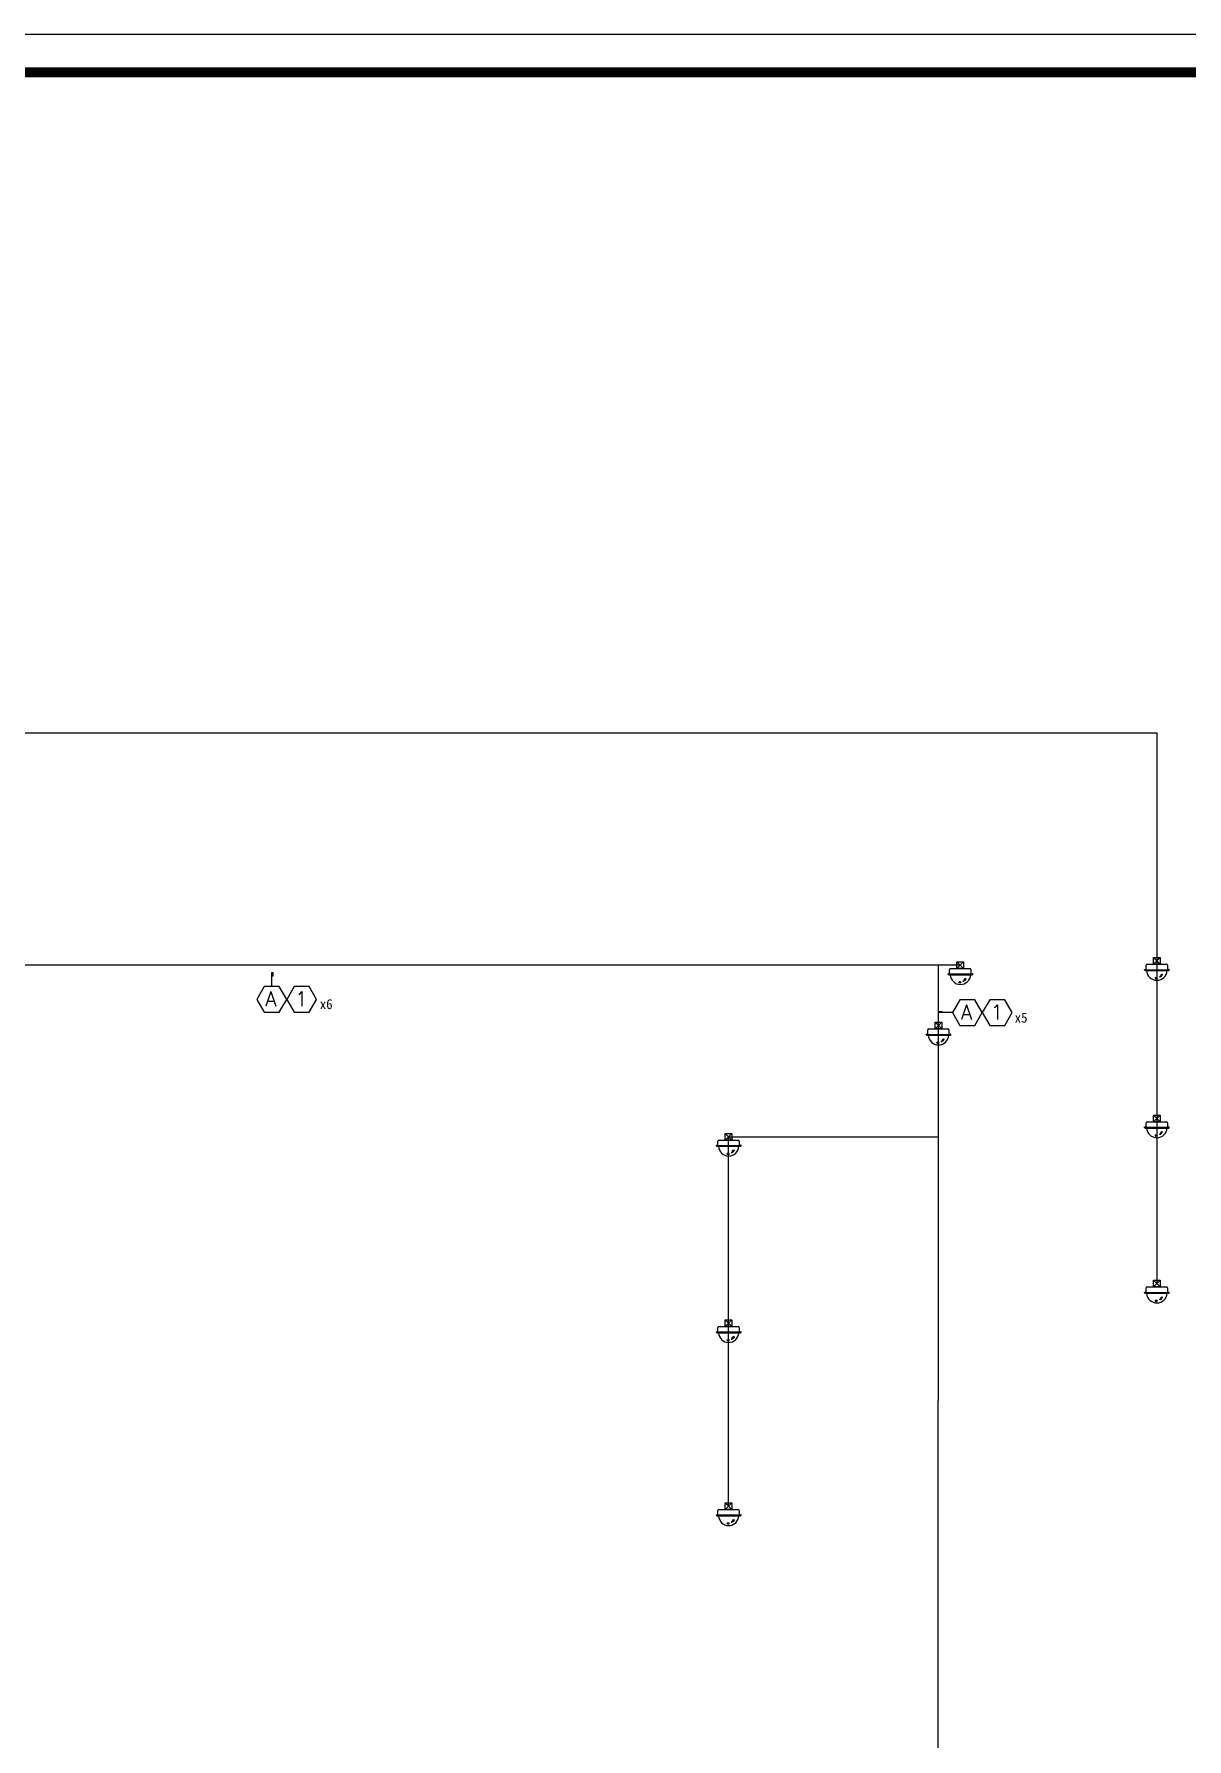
# Model space of a CAD drawing. Header units: millimetres. Extents: x 561168 to 33247342, y -10918660 to -13083.
# Drawn here: x 614719 to 641933, y -53325 to -13083 of the extents above; entities that cross this region are included whole.
import ezdxf
from ezdxf.enums import TextEntityAlignment as Align

# ---------------------------------------------------------------- set-up
doc = ezdxf.new("R2010")
doc.units = ezdxf.units.MM
doc.header["$LTSCALE"] = 200
doc.header["$MEASUREMENT"] = 0
doc.linetypes.add('CEN', pattern=[62, 60, -1, 0, -1])
doc.layers.get('0').update_dxf_attribs({"linetype": 'CONTINUOUS'})
for name, color, linetype in [('CCTV', 2, 'CONTINUOUS'), ('ED-NOTE', 3, 'CEN'), ('ED-TABL-LIN2', 1, 'CONTINUOUS'), ('FORM', 7, 'CONTINUOUS'), ('FORM$0$FORM', 7, 'CONTINUOUS'), ('LINE', 2, 'CONTINUOUS'), ('추가분', 6, 'CONTINUOUS')]:
    doc.layers.add(name, color=color, linetype=linetype)
doc.styles.add('SAMOO', font='romans.shx', dxfattribs={"bigfont": 'whgtxt.shx'})
doc.styles.add('굴림체', font='')
doc.styles.get('굴림체').set_extended_font_data('GulimChe')

# ---------------------------------------------------------------- blocks, each defined once
blk = doc.blocks.new('FORM$0$form')
at = {"layer": 'FORM$0$FORM', "color": 3}
blk.add_lwpolyline([(0, 562.79), (792.83, 562.79), (792.83, 0), (0, 0)], close=True, dxfattribs=at)
at = {"layer": 'FORM$0$FORM', "color": 2, "const_width": 1.94}
blk.add_lwpolyline([(12.48, 6.47), (12.48, 555.28), (781.78, 555.28), (781.78, 6.47)], close=True, dxfattribs=at)
blk = doc.blocks.new('FORM')
blk.add_blockref('FORM$0$form', (11.32, 7.62))

msp = doc.modelspace()

# ---------------------------------------------------------------- linework, layer by layer
at = {"layer": 'CCTV', "color": 2}
for p, q in [((636661, -34981), (636504, -35139)), ((636504, -34981), (636661, -35139)), ((636504, -34981), (636661, -34981)), ((636504, -35139), (636504, -34981)), ((636661, -34981), (636661, -35139)), ((636661, -35139), (636504, -35139)), ((636144, -36408), (635987, -36566)), ((635987, -36408), (636144, -36566)), ((635987, -36408), (636144, -36408)), ((635987, -36566), (635987, -36408)), ((636144, -36566), (635987, -36566)), ((636144, -36408), (636144, -36566))]:
    msp.add_line(p, q, dxfattribs=at)
at = {"layer": 'CCTV'}
for p, q in [((636297, -35273), (636297, -35262)), ((636297, -35262), (636309, -35262)), ((636297, -35273), (636297, -35262)), ((636297, -35262), (636309, -35262)), ((636309, -35262), (636309, -35266)), ((636309, -35262), (636309, -35266)), ((636311, -35286), (636865, -35286)), ((636311, -35286), (636865, -35286)), ((636318, -35275), (636857, -35275)), ((636318, -35275), (636857, -35275)), ((636332, -35275), (636332, -35162)), ((636332, -35275), (636332, -35162)), ((636844, -35275), (636332, -35275)), ((636844, -35275), (636332, -35275)), ((636354, -35139), (636811, -35139)), ((636354, -35139), (636811, -35139)), ((636701, -35370), (636721, -35383)), ((636701, -35370), (636721, -35383)), ((636833, -35162), (636833, -35275)), ((636833, -35162), (636833, -35275)), ((636866, -35262), (636866, -35266)), ((636879, -35262), (636866, -35262)), ((636866, -35262), (636866, -35266)), ((636879, -35262), (636866, -35262)), ((636879, -35273), (636879, -35262)), ((636879, -35273), (636879, -35262)), ((636647, -35435), (636652, -35441)), ((636647, -35435), (636652, -35441)), ((636663, -35421), (636676, -35430)), ((636663, -35421), (636676, -35430)), ((636672, -35414), (636686, -35424)), ((636672, -35414), (636686, -35424)), ((635815, -36702), (635815, -36589)), ((635815, -36702), (635815, -36589)), ((635837, -36566), (636293, -36566)), ((635837, -36566), (636293, -36566)), ((636316, -36589), (636316, -36702)), ((636316, -36589), (636316, -36702)), ((635780, -36700), (635780, -36689)), ((635780, -36689), (635792, -36689)), ((635780, -36700), (635780, -36689)), ((635780, -36689), (635792, -36689)), ((635792, -36689), (635792, -36693)), ((635792, -36689), (635792, -36693)), ((635794, -36714), (636348, -36714)), ((635794, -36714), (636348, -36714)), ((635801, -36702), (636340, -36702)), ((635801, -36702), (636340, -36702)), ((636327, -36702), (635815, -36702)), ((636327, -36702), (635815, -36702)), ((636129, -36863), (636135, -36868)), ((636129, -36863), (636135, -36868)), ((636146, -36848), (636159, -36857)), ((636146, -36848), (636159, -36857)), ((636155, -36842), (636169, -36851)), ((636155, -36842), (636169, -36851)), ((636184, -36798), (636204, -36810)), ((636184, -36798), (636204, -36810)), ((636349, -36689), (636349, -36693)), ((636362, -36689), (636349, -36689)), ((636349, -36689), (636349, -36693)), ((636362, -36689), (636349, -36689)), ((636362, -36700), (636362, -36689)), ((636362, -36700), (636362, -36689))]:
    msp.add_line(p, q, dxfattribs=at)
at = {"layer": 'CCTV', "color": 3}
for points in [[(620154, -35564), (619978, -35869), (620154, -36174), (620506, -36174), (620682, -35869), (620506, -35564)], [(620858, -35564), (620682, -35869), (620858, -36174), (621211, -36174), (621387, -35869), (621211, -35564)], [(636575, -35877), (636399, -36182), (636575, -36487), (636927, -36487), (637103, -36182), (636927, -35877)], [(637279, -35877), (637103, -36182), (637279, -36487), (637631, -36487), (637808, -36182), (637631, -35877)]]:
    msp.add_lwpolyline(points, close=True, dxfattribs=at)
at = {"layer": 'CCTV'}
for centre, radius in [((636572, -35465), 21.8), ((636572, -35465), 21.8), ((636572, -35465), 11.3), ((636572, -35465), 11.3), ((636572, -35465), 9.85), ((636572, -35465), 9.85), ((636055, -36892), 21.8), ((636055, -36892), 21.8), ((636055, -36892), 11.3), ((636055, -36892), 11.3), ((636055, -36892), 9.85), ((636055, -36892), 9.85)]:
    msp.add_circle(centre, radius, dxfattribs=at)
for centre, radius, start, end in [((636311, -35273), 13.7, 180, 270), ((636311, -35273), 13.7, 180, 270), ((636318, -35266), 9.13, 180, 270), ((636318, -35266), 9.13, 180, 270), ((636354, -35162), 22.8, 90, 180), ((636354, -35162), 22.8, 90, 180), ((636586, -35274), 242, 182.9718, 357.0282), ((636586, -35274), 242, 182.9718, 357.0282), ((636534, -35291), 185, 318.1902, 334.6072), ((636534, -35291), 185, 318.1902, 334.6072), ((636529, -35250), 234, 312.1217, 325.3829), ((636529, -35250), 234, 312.1217, 325.3829), ((636811, -35162), 22.8, 0, 90), ((636811, -35162), 22.8, 0, 90), ((636857, -35266), 9.13, 270, 0), ((636857, -35266), 9.13, 270, 0), ((636865, -35273), 13.7, 270, 0), ((636865, -35273), 13.7, 270, 0), ((636598, -35362), 87.7, 303.8959, 318.0349), ((636598, -35362), 87.7, 303.8959, 318.0349), ((636603, -35303), 146, 289.6596, 299.801), ((636603, -35303), 146, 289.6596, 299.801), ((635837, -36589), 22.8, 90, 180), ((635837, -36589), 22.8, 90, 180), ((636293, -36589), 22.8, 0, 90), ((636293, -36589), 22.8, 0, 90), ((635794, -36700), 13.7, 180, 270), ((635794, -36700), 13.7, 180, 270), ((635801, -36693), 9.13, 180, 270), ((635801, -36693), 9.13, 180, 270), ((636069, -36701), 242, 182.9718, 357.0282), ((636069, -36701), 242, 182.9718, 357.0282), ((636081, -36790), 87.7, 303.8959, 318.0349), ((636081, -36790), 87.7, 303.8959, 318.0349), ((636086, -36730), 146, 289.6596, 299.801), ((636086, -36730), 146, 289.6596, 299.801), ((636017, -36718), 185, 318.1902, 334.6072), ((636017, -36718), 185, 318.1902, 334.6072), ((636012, -36678), 234, 312.1217, 325.3829), ((636012, -36678), 234, 312.1217, 325.3829), ((636340, -36693), 9.13, 270, 0), ((636340, -36693), 9.13, 270, 0), ((636348, -36700), 13.7, 270, 0), ((636348, -36700), 13.7, 270, 0)]:
    msp.add_arc(centre, radius, start, end, dxfattribs=at)
at = {"layer": 'ED-TABL-LIN2'}
for points in [[(620330, -35564), (620330, -35231), (620356, -35231), (620356, -35320), (620330, -35320)], [(636399, -36182), (636065, -36182), (636065, -36156), (636155, -36156), (636155, -36182)]]:
    msp.add_lwpolyline(points, dxfattribs=at)
at = {"layer": 'LINE'}
for p, q in [((636582, -35060), (604443, -35060)), ((636065, -36487), (636065, -35060)), ((636061, -55558), (636065, -36487))]:
    msp.add_line(p, q, dxfattribs=at)
at = {"layer": '추가분'}
for p, q in [((602811, -29577), (641221, -29577)), ((641221, -29577), (641221, -42578)), ((641299, -34882), (641142, -35039)), ((641142, -34882), (641299, -35039)), ((641142, -34882), (641299, -34882)), ((641142, -35039), (641142, -34882)), ((641299, -34882), (641299, -35039)), ((640935, -35173), (640935, -35162)), ((640935, -35162), (640947, -35162)), ((640935, -35173), (640935, -35162)), ((640935, -35162), (640947, -35162)), ((640947, -35162), (640947, -35167)), ((640947, -35162), (640947, -35167)), ((640949, -35187), (641503, -35187)), ((640949, -35187), (641503, -35187)), ((640956, -35176), (641495, -35176)), ((640956, -35176), (641495, -35176)), ((640970, -35176), (640970, -35062)), ((640970, -35176), (640970, -35062)), ((641482, -35176), (640970, -35176)), ((641482, -35176), (640970, -35176)), ((640993, -35039), (641449, -35039)), ((640993, -35039), (641449, -35039)), ((641299, -35039), (641142, -35039)), ((641285, -35336), (641291, -35341)), ((641285, -35336), (641291, -35341)), ((641301, -35322), (641314, -35331)), ((641301, -35322), (641314, -35331)), ((641310, -35315), (641324, -35324)), ((641310, -35315), (641324, -35324)), ((641339, -35271), (641360, -35284)), ((641339, -35271), (641360, -35284)), ((641471, -35062), (641471, -35176)), ((641471, -35062), (641471, -35176)), ((641505, -35162), (641505, -35167)), ((641517, -35162), (641505, -35162)), ((641505, -35162), (641505, -35167)), ((641517, -35162), (641505, -35162)), ((641517, -35173), (641517, -35162)), ((641517, -35173), (641517, -35162)), ((641299, -38599), (641142, -38757)), ((641142, -38599), (641299, -38757)), ((641142, -38599), (641299, -38599)), ((641142, -38757), (641142, -38599)), ((641299, -38599), (641299, -38757)), ((631190, -39031), (631033, -39189)), ((631033, -39031), (631190, -39189)), ((631033, -39031), (631190, -39031)), ((631033, -39189), (631033, -39031)), ((631190, -39031), (631190, -39189)), ((640935, -38891), (640935, -38880)), ((640935, -38880), (640947, -38880)), ((640935, -38891), (640935, -38880)), ((640935, -38880), (640947, -38880)), ((640947, -38880), (640947, -38884)), ((640947, -38880), (640947, -38884)), ((640949, -38905), (641503, -38905)), ((640949, -38905), (641503, -38905)), ((640956, -38893), (641495, -38893)), ((640956, -38893), (641495, -38893)), ((640970, -38893), (640970, -38780)), ((640970, -38893), (640970, -38780)), ((641482, -38893), (640970, -38893)), ((641482, -38893), (640970, -38893)), ((640993, -38757), (641449, -38757)), ((640993, -38757), (641449, -38757)), ((641299, -38757), (641142, -38757)), ((641310, -39032), (641324, -39042)), ((641310, -39032), (641324, -39042)), ((641339, -38989), (641360, -39001)), ((641339, -38989), (641360, -39001)), ((641471, -38780), (641471, -38893)), ((641471, -38780), (641471, -38893)), ((641505, -38880), (641505, -38884)), ((641517, -38880), (641505, -38880)), ((641505, -38880), (641505, -38884)), ((641517, -38880), (641505, -38880)), ((641517, -38891), (641517, -38880)), ((641517, -38891), (641517, -38880)), ((630826, -39323), (630826, -39312)), ((630826, -39312), (630838, -39312)), ((630826, -39323), (630826, -39312)), ((630826, -39312), (630838, -39312)), ((630838, -39312), (630838, -39316)), ((630838, -39312), (630838, -39316)), ((630840, -39337), (631394, -39337)), ((630840, -39337), (631394, -39337)), ((630847, -39325), (631386, -39325)), ((630847, -39325), (631386, -39325)), ((630861, -39325), (630861, -39212)), ((630861, -39325), (630861, -39212)), ((631373, -39325), (630861, -39325)), ((631373, -39325), (630861, -39325)), ((630883, -39189), (631339, -39189)), ((630883, -39189), (631339, -39189)), ((631190, -39189), (631033, -39189)), ((631111, -47832), (631111, -39110)), ((631111, -39110), (636065, -39111)), ((631230, -39420), (631250, -39433)), ((631230, -39420), (631250, -39433)), ((631362, -39212), (631362, -39325)), ((631362, -39212), (631362, -39325)), ((631395, -39312), (631395, -39316)), ((631408, -39312), (631395, -39312)), ((631395, -39312), (631395, -39316)), ((631408, -39312), (631395, -39312)), ((631408, -39323), (631408, -39312)), ((631408, -39323), (631408, -39312)), ((641285, -39053), (641291, -39059)), ((641285, -39053), (641291, -39059)), ((641301, -39039), (641314, -39048)), ((641301, -39039), (641314, -39048)), ((631175, -39485), (631181, -39491)), ((631175, -39485), (631181, -39491)), ((631192, -39471), (631205, -39480)), ((631192, -39471), (631205, -39480)), ((631201, -39464), (631215, -39474)), ((631201, -39464), (631215, -39474)), ((641299, -42499), (641142, -42657)), ((641142, -42499), (641299, -42657)), ((641142, -42499), (641299, -42499)), ((641142, -42657), (641142, -42499)), ((641299, -42499), (641299, -42657)), ((640935, -42791), (640935, -42780)), ((640935, -42780), (640947, -42780)), ((640935, -42791), (640935, -42780)), ((640935, -42780), (640947, -42780)), ((640947, -42780), (640947, -42784)), ((640947, -42780), (640947, -42784)), ((640949, -42805), (641503, -42805)), ((640949, -42805), (641503, -42805)), ((640956, -42793), (641495, -42793)), ((640956, -42793), (641495, -42793)), ((640970, -42793), (640970, -42680)), ((640970, -42793), (640970, -42680)), ((641482, -42793), (640970, -42793)), ((641482, -42793), (640970, -42793)), ((640993, -42657), (641449, -42657)), ((640993, -42657), (641449, -42657)), ((641299, -42657), (641142, -42657)), ((641285, -42954), (641291, -42959)), ((641285, -42954), (641291, -42959)), ((641301, -42939), (641314, -42948)), ((641301, -42939), (641314, -42948)), ((641310, -42933), (641324, -42942)), ((641310, -42933), (641324, -42942)), ((641339, -42889), (641360, -42901)), ((641339, -42889), (641360, -42901)), ((641471, -42680), (641471, -42793)), ((641471, -42680), (641471, -42793)), ((641505, -42780), (641505, -42784)), ((641517, -42780), (641505, -42780)), ((641505, -42780), (641505, -42784)), ((641517, -42780), (641505, -42780)), ((641517, -42791), (641517, -42780)), ((641517, -42791), (641517, -42780)), ((631190, -43433), (631033, -43590)), ((631033, -43433), (631190, -43590)), ((631033, -43433), (631190, -43433)), ((631033, -43590), (631033, -43433)), ((631190, -43433), (631190, -43590)), ((630826, -43724), (630826, -43713)), ((630826, -43713), (630838, -43713)), ((630826, -43724), (630826, -43713)), ((630826, -43713), (630838, -43713)), ((630838, -43713), (630838, -43717)), ((630838, -43713), (630838, -43717)), ((630840, -43738), (631394, -43738)), ((630840, -43738), (631394, -43738)), ((630847, -43727), (631386, -43727)), ((630847, -43727), (631386, -43727)), ((630861, -43727), (630861, -43613)), ((630861, -43727), (630861, -43613)), ((631373, -43727), (630861, -43727)), ((631373, -43727), (630861, -43727)), ((630883, -43590), (631339, -43590)), ((630883, -43590), (631339, -43590)), ((631190, -43590), (631033, -43590)), ((631230, -43822), (631250, -43835)), ((631230, -43822), (631250, -43835)), ((631362, -43613), (631362, -43727)), ((631362, -43613), (631362, -43727)), ((631395, -43713), (631395, -43717)), ((631408, -43713), (631395, -43713)), ((631395, -43713), (631395, -43717)), ((631408, -43713), (631395, -43713)), ((631408, -43724), (631408, -43713)), ((631408, -43724), (631408, -43713)), ((631175, -43887), (631181, -43892)), ((631175, -43887), (631181, -43892)), ((631192, -43873), (631205, -43881)), ((631192, -43873), (631205, -43881)), ((631201, -43866), (631215, -43875)), ((631201, -43866), (631215, -43875)), ((631190, -47753), (631033, -47911)), ((631033, -47753), (631190, -47911)), ((631033, -47753), (631190, -47753)), ((631033, -47911), (631033, -47753)), ((631190, -47753), (631190, -47911)), ((630826, -48045), (630826, -48034)), ((630826, -48034), (630838, -48034)), ((630826, -48045), (630826, -48034)), ((630826, -48034), (630838, -48034)), ((630838, -48034), (630838, -48038)), ((630838, -48034), (630838, -48038)), ((630840, -48058), (631394, -48058)), ((630840, -48058), (631394, -48058)), ((630847, -48047), (631386, -48047)), ((630847, -48047), (631386, -48047)), ((630861, -48047), (630861, -47933)), ((630861, -48047), (630861, -47933)), ((631373, -48047), (630861, -48047)), ((631373, -48047), (630861, -48047)), ((630883, -47911), (631339, -47911)), ((630883, -47911), (631339, -47911)), ((631190, -47911), (631033, -47911)), ((631175, -48207), (631181, -48212)), ((631175, -48207), (631181, -48212)), ((631192, -48193), (631205, -48202)), ((631192, -48193), (631205, -48202)), ((631201, -48186), (631215, -48196)), ((631201, -48186), (631215, -48196)), ((631230, -48142), (631250, -48155)), ((631230, -48142), (631250, -48155)), ((631362, -47933), (631362, -48047)), ((631362, -47933), (631362, -48047)), ((631395, -48034), (631395, -48038)), ((631408, -48034), (631395, -48034)), ((631395, -48034), (631395, -48038)), ((631408, -48034), (631395, -48034)), ((631408, -48045), (631408, -48034)), ((631408, -48045), (631408, -48034))]:
    msp.add_line(p, q, dxfattribs=at)
for centre, radius in [((641210, -35366), 21.8), ((641210, -35366), 21.8), ((641210, -35366), 11.3), ((641210, -35366), 11.3), ((641210, -35366), 9.85), ((641210, -35366), 9.85), ((641210, -39083), 21.8), ((641210, -39083), 21.8), ((641210, -39083), 11.3), ((641210, -39083), 11.3), ((641210, -39083), 9.85), ((641210, -39083), 9.85), ((631101, -39515), 21.8), ((631101, -39515), 21.8), ((631101, -39515), 11.3), ((631101, -39515), 11.3), ((631101, -39515), 9.85), ((631101, -39515), 9.85), ((641210, -42983), 21.8), ((641210, -42983), 21.8), ((641210, -42983), 11.3), ((641210, -42983), 11.3), ((641210, -42983), 9.85), ((641210, -42983), 9.85), ((631101, -43916), 21.8), ((631101, -43916), 21.8), ((631101, -43916), 11.3), ((631101, -43916), 11.3), ((631101, -43916), 9.85), ((631101, -43916), 9.85), ((631101, -48237), 21.8), ((631101, -48237), 21.8), ((631101, -48237), 11.3), ((631101, -48237), 11.3), ((631101, -48237), 9.85), ((631101, -48237), 9.85)]:
    msp.add_circle(centre, radius, dxfattribs=at)
for centre, radius, start, end in [((640949, -35173), 13.7, 180, 270), ((640949, -35173), 13.7, 180, 270), ((640956, -35167), 9.13, 180, 270), ((640956, -35167), 9.13, 180, 270), ((640993, -35062), 22.8, 90, 180), ((640993, -35062), 22.8, 90, 180), ((641224, -35175), 242, 182.9718, 357.0282), ((641224, -35175), 242, 182.9718, 357.0282), ((641236, -35263), 87.7, 303.8959, 318.0349), ((641236, -35263), 87.7, 303.8959, 318.0349), ((641241, -35204), 146, 289.6596, 299.801), ((641241, -35204), 146, 289.6596, 299.801), ((641172, -35192), 185, 318.1902, 334.6072), ((641172, -35192), 185, 318.1902, 334.6072), ((641167, -35151), 234, 312.1217, 325.3829), ((641167, -35151), 234, 312.1217, 325.3829), ((641449, -35062), 22.8, 0, 90), ((641449, -35062), 22.8, 0, 90), ((641495, -35167), 9.13, 270, 0), ((641495, -35167), 9.13, 270, 0), ((641503, -35173), 13.7, 270, 0), ((641503, -35173), 13.7, 270, 0), ((640949, -38891), 13.7, 180, 270), ((640949, -38891), 13.7, 180, 270), ((640956, -38884), 9.13, 180, 270), ((640956, -38884), 9.13, 180, 270), ((640993, -38780), 22.8, 90, 180), ((640993, -38780), 22.8, 90, 180), ((641224, -38892), 242, 182.9718, 357.0282), ((641224, -38892), 242, 182.9718, 357.0282), ((641172, -38909), 185, 318.1902, 334.6072), ((641172, -38909), 185, 318.1902, 334.6072), ((641167, -38868), 234, 312.1217, 325.3829), ((641167, -38868), 234, 312.1217, 325.3829), ((641449, -38780), 22.8, 0, 90), ((641449, -38780), 22.8, 0, 90), ((641495, -38884), 9.13, 270, 0), ((641495, -38884), 9.13, 270, 0), ((641503, -38891), 13.7, 270, 0), ((641503, -38891), 13.7, 270, 0), ((630840, -39323), 13.7, 180, 270), ((630840, -39323), 13.7, 180, 270), ((630847, -39316), 9.13, 180, 270), ((630847, -39316), 9.13, 180, 270), ((630883, -39212), 22.8, 90, 180), ((630883, -39212), 22.8, 90, 180), ((631115, -39324), 242, 182.9718, 357.0282), ((631115, -39324), 242, 182.9718, 357.0282), ((631063, -39341), 185, 318.1902, 334.6072), ((631063, -39341), 185, 318.1902, 334.6072), ((631058, -39300), 234, 312.1217, 325.3829), ((631058, -39300), 234, 312.1217, 325.3829), ((631339, -39212), 22.8, 0, 90), ((631339, -39212), 22.8, 0, 90), ((631386, -39316), 9.13, 270, 0), ((631386, -39316), 9.13, 270, 0), ((631394, -39323), 13.7, 270, 0), ((631394, -39323), 13.7, 270, 0), ((641236, -38981), 87.7, 303.8959, 318.0349), ((641236, -38981), 87.7, 303.8959, 318.0349), ((641241, -38921), 146, 289.6596, 299.801), ((641241, -38921), 146, 289.6596, 299.801), ((631127, -39413), 87.7, 303.8959, 318.0349), ((631127, -39413), 87.7, 303.8959, 318.0349), ((631132, -39353), 146, 289.6596, 299.801), ((631132, -39353), 146, 289.6596, 299.801), ((640949, -42791), 13.7, 180, 270), ((640949, -42791), 13.7, 180, 270), ((640956, -42784), 9.13, 180, 270), ((640956, -42784), 9.13, 180, 270), ((640993, -42680), 22.8, 90, 180), ((640993, -42680), 22.8, 90, 180), ((641224, -42792), 242, 182.9718, 357.0282), ((641224, -42792), 242, 182.9718, 357.0282), ((641236, -42881), 87.7, 303.8959, 318.0349), ((641236, -42881), 87.7, 303.8959, 318.0349), ((641241, -42821), 146, 289.6596, 299.801), ((641241, -42821), 146, 289.6596, 299.801), ((641172, -42809), 185, 318.1902, 334.6072), ((641172, -42809), 185, 318.1902, 334.6072), ((641167, -42769), 234, 312.1217, 325.3829), ((641167, -42769), 234, 312.1217, 325.3829), ((641449, -42680), 22.8, 0, 90), ((641449, -42680), 22.8, 0, 90), ((641495, -42784), 9.13, 270, 0), ((641495, -42784), 9.13, 270, 0), ((641503, -42791), 13.7, 270, 0), ((641503, -42791), 13.7, 270, 0), ((630840, -43724), 13.7, 180, 270), ((630840, -43724), 13.7, 180, 270), ((630847, -43717), 9.13, 180, 270), ((630847, -43717), 9.13, 180, 270), ((630883, -43613), 22.8, 90, 180), ((630883, -43613), 22.8, 90, 180), ((631115, -43725), 242, 182.9718, 357.0282), ((631115, -43725), 242, 182.9718, 357.0282), ((631063, -43743), 185, 318.1902, 334.6072), ((631063, -43743), 185, 318.1902, 334.6072), ((631058, -43702), 234, 312.1217, 325.3829), ((631058, -43702), 234, 312.1217, 325.3829), ((631339, -43613), 22.8, 0, 90), ((631339, -43613), 22.8, 0, 90), ((631386, -43717), 9.13, 270, 0), ((631386, -43717), 9.13, 270, 0), ((631394, -43724), 13.7, 270, 0), ((631394, -43724), 13.7, 270, 0), ((631127, -43814), 87.7, 303.8959, 318.0349), ((631127, -43814), 87.7, 303.8959, 318.0349), ((631132, -43754), 146, 289.6596, 299.801), ((631132, -43754), 146, 289.6596, 299.801), ((630840, -48045), 13.7, 180, 270), ((630840, -48045), 13.7, 180, 270), ((630847, -48038), 9.13, 180, 270), ((630847, -48038), 9.13, 180, 270), ((630883, -47933), 22.8, 90, 180), ((630883, -47933), 22.8, 90, 180), ((631115, -48046), 242, 182.9718, 357.0282), ((631115, -48046), 242, 182.9718, 357.0282), ((631127, -48134), 87.7, 303.8959, 318.0349), ((631127, -48134), 87.7, 303.8959, 318.0349), ((631132, -48075), 146, 289.6596, 299.801), ((631132, -48075), 146, 289.6596, 299.801), ((631063, -48063), 185, 318.1902, 334.6072), ((631063, -48063), 185, 318.1902, 334.6072), ((631058, -48022), 234, 312.1217, 325.3829), ((631058, -48022), 234, 312.1217, 325.3829), ((631339, -47933), 22.8, 0, 90), ((631339, -47933), 22.8, 0, 90), ((631386, -48038), 9.13, 270, 0), ((631386, -48038), 9.13, 270, 0), ((631394, -48045), 13.7, 270, 0), ((631394, -48045), 13.7, 270, 0)]:
    msp.add_arc(centre, radius, start, end, dxfattribs=at)

# ---------------------------------------------------------------- block references
at = {"layer": 'FORM', "xscale": 120, "yscale": 120, "zscale": 0.96}
msp.add_blockref('FORM', (559810, -81532), dxfattribs=at)

# ---------------------------------------------------------------- texts
at = {"layer": 'ED-NOTE', "style": 'SAMOO'}
for s, p in [('A', (620177, -36028)), ('1', (620881, -36028)), ('A', (636598, -36341)), ('1', (637302, -36341))]:
    msp.add_text(s, height=344, dxfattribs=at).set_placement(p)
at = {"layer": 'ED-NOTE', "style": '굴림체'}
for s, p in [('x6', (621615, -35982)), ('x5', (638018, -36301))]:
    msp.add_text(s, height=234.7, dxfattribs=at).set_placement(p, align=Align.MIDDLE)

doc.saveas('drawing.dxf')
